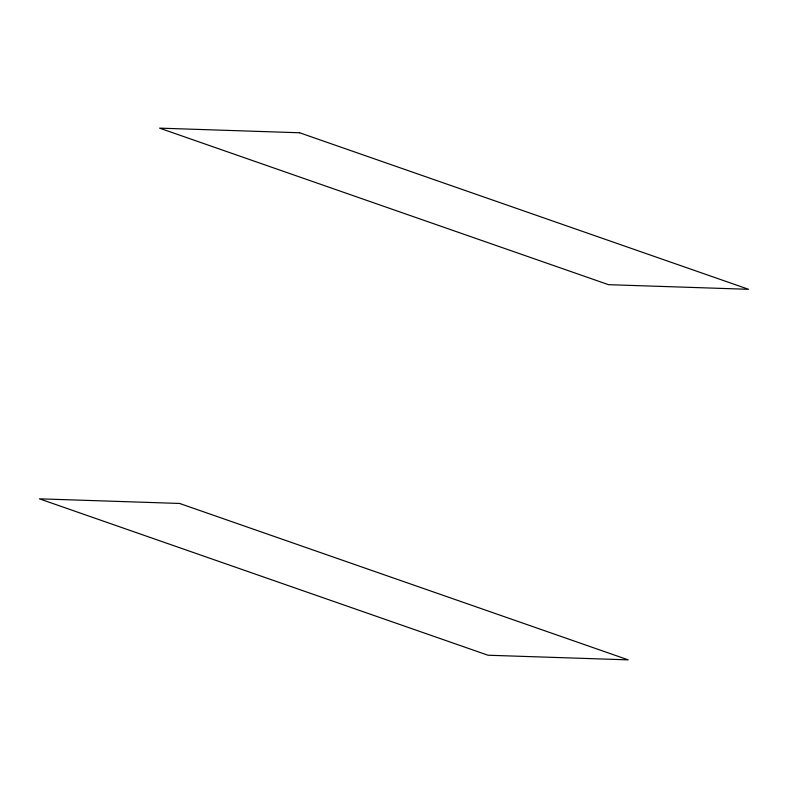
<?xml version="1.0" encoding="UTF-8"?>
<svg xmlns="http://www.w3.org/2000/svg" width="788" height="788" viewBox="0 0 788 788"><rect width="100%" height="100%" fill="white"/><g stroke="black" fill="none" stroke-linecap="round" stroke-linejoin="round"><path stroke-width="1.18" d="M299.627 132.768L159.54 128.139L608.513 284.675L748.6 289.304L299.627 132.768M179.605 503.453L39.4 498.824L487.999 655.232L628.203 659.861L179.605 503.453"/></g></svg>
